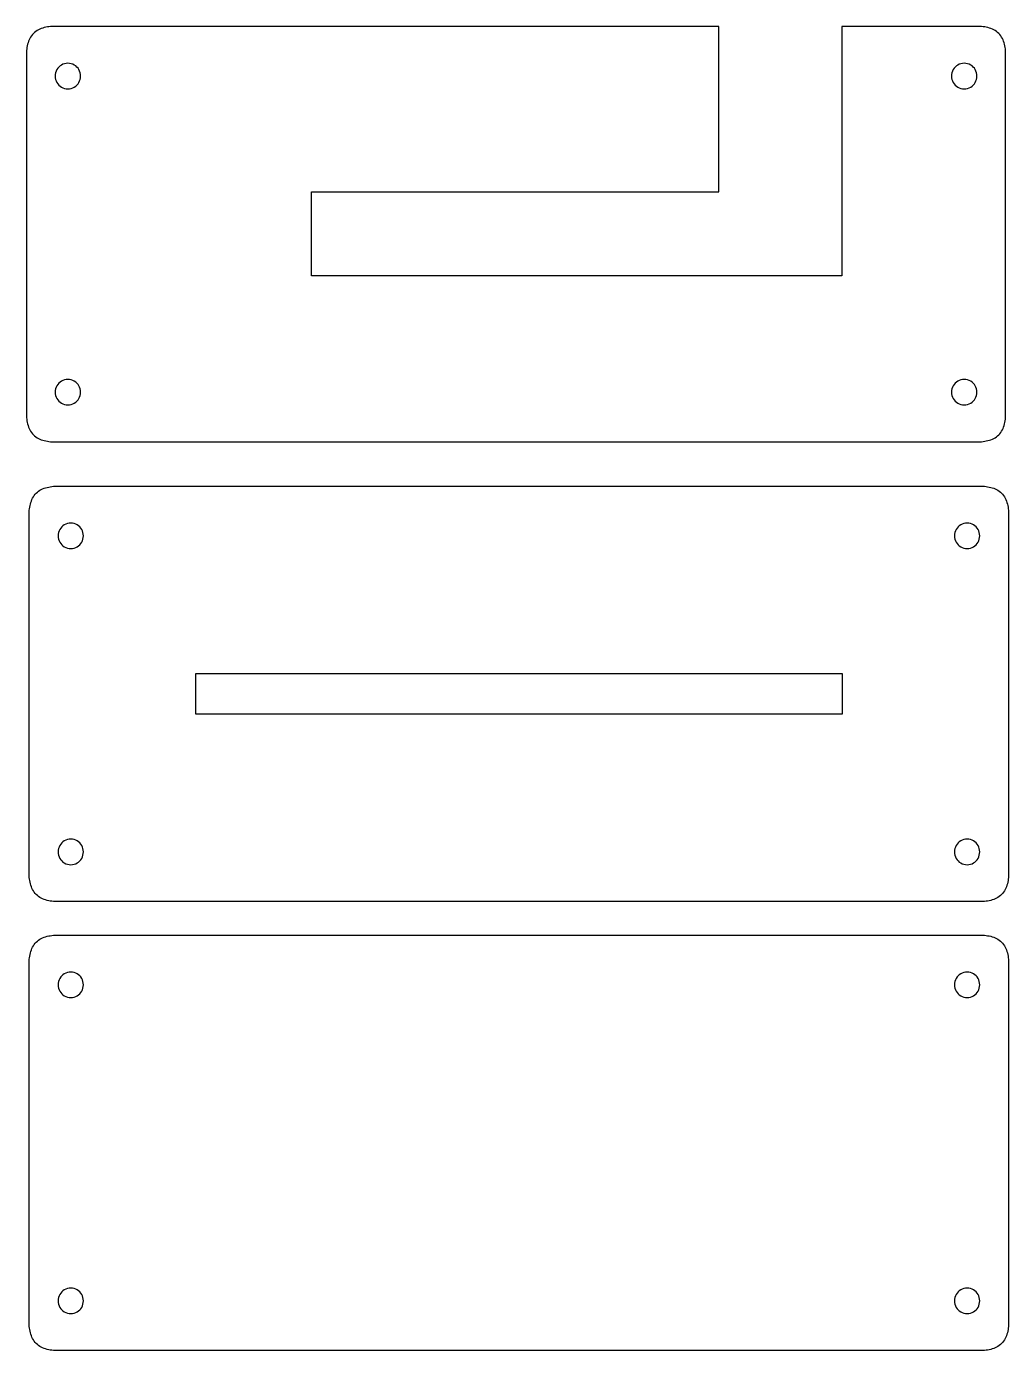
# Model space of a CAD drawing. Extents: x 26 to 148, y 75 to 239.
import ezdxf

# ---------------------------------------------------------------- set-up
doc = ezdxf.new("R2010")
doc.units = 0
doc.layers.add('Layer_1', color=7, linetype='CONTINUOUS')

msp = doc.modelspace()

# ---------------------------------------------------------------- linework, layer by layer
at = {"layer": 'Layer_1', "color": 7}
for points in [[(144.956389, 239.400208), (127.564444, 239.400208), (127.564444, 208.355764), (112.306806, 208.355764), (112.245069, 208.355764), (61.515625, 208.355764), (61.515625, 218.824444), (112.245069, 218.824444), (112.245069, 239.400208), (29.024792, 239.400208), (29.024792, 239.400208)], [(26.026181, 236.401597), (26.026181, 190.708056)], [(147.955, 190.708056), (147.955, 236.401597)], [(32.770689, 233.228244), (32.770689, 233.228244)], [(144.384224, 233.228244), (144.384224, 233.228244)], [(32.770689, 193.883385), (32.770689, 193.883385)], [(144.384224, 193.883385), (144.384224, 193.883385)], [(29.024792, 187.709444), (144.956389, 187.709444)], [(29.38252, 182.182004), (145.312545, 182.182004)], [(29.38252, 182.182004), (29.38252, 182.182004)], [(26.38252, 133.486524), (26.38252, 179.182004)], [(148.312545, 179.182004), (148.312545, 133.486524)], [(33.127205, 176.006694), (33.127205, 176.006694)], [(144.74074, 176.006694), (144.74074, 176.006694)], [(47.106544, 158.855253), (127.588521, 158.855253), (127.588521, 153.813271), (47.106544, 153.813271), (47.106544, 158.855253)], [(33.127205, 136.661835), (33.127205, 136.661835)], [(144.74074, 136.661835), (144.74074, 136.661835)], [(145.312545, 130.486524), (29.38252, 130.486524)], [(29.38252, 126.301995), (145.312545, 126.301995)], [(29.38252, 126.301995), (29.38252, 126.301995)], [(26.38252, 77.606515), (26.38252, 123.301996)], [(148.312545, 123.301996), (148.312545, 77.606515)], [(33.127205, 120.126686), (33.127205, 120.126686)], [(144.74074, 120.126686), (144.74074, 120.126686)], [(33.127205, 80.781827), (33.127205, 80.781827)], [(144.74074, 80.781827), (144.74074, 80.781827)], [(145.312545, 74.606515), (29.38252, 74.606515)]]:
    msp.add_lwpolyline(points, dxfattribs=at)
for points, knots in [([(29.024792, 239.400208), (28.498404, 239.318476), (27.462578, 239.157643), (26.268746, 237.96381), (26.107913, 236.927985), (26.026181, 236.401597)], [0, 0, 0, 0, 1.570047, 3.089538, 4.659583, 4.659583, 4.659583, 4.659583]), ([(147.955, 236.401597), (147.873267, 236.927985), (147.712434, 237.96381), (146.518602, 239.157642), (145.482776, 239.318476), (144.956389, 239.400208)], [0, 0, 0, 0, 1.570045, 3.089537, 4.659582, 4.659582, 4.659582, 4.659582]), ([(32.770689, 233.228244), (32.727086, 232.948581), (32.641173, 232.397549), (32.009585, 231.790908), (31.185705, 231.56613), (30.353176, 231.790908), (29.747023, 232.397549), (29.522078, 233.228244), (29.747023, 234.058939), (30.353176, 234.66558), (31.185705, 234.890358), (32.009585, 234.66558), (32.641173, 234.058939), (32.727086, 233.507907), (32.770689, 233.228244)], [0, 0, 0, 0, 0.829485, 1.634367, 2.463852, 3.293336, 4.098219, 4.927704, 5.757188, 6.562071, 7.391556, 8.221041, 9.025923, 9.855408, 9.855408, 9.855408, 9.855408]), ([(144.384224, 233.228244), (144.340621, 232.948581), (144.254709, 232.397549), (143.62312, 231.790908), (142.799241, 231.56613), (141.966711, 231.790908), (141.360559, 232.397549), (141.135613, 233.228244), (141.360559, 234.058939), (141.966711, 234.66558), (142.799241, 234.890358), (143.62312, 234.66558), (144.254709, 234.058939), (144.340621, 233.507907), (144.384224, 233.228244)], [0, 0, 0, 0, 0.829485, 1.634367, 2.463852, 3.293336, 4.098219, 4.927704, 5.757188, 6.562071, 7.391556, 8.221041, 9.025923, 9.855408, 9.855408, 9.855408, 9.855408]), ([(32.770689, 193.883385), (32.727086, 193.603722), (32.641173, 193.05269), (32.009585, 192.446049), (31.185705, 192.221271), (30.353176, 192.446049), (29.747023, 193.05269), (29.522078, 193.883385), (29.747023, 194.71408), (30.353176, 195.320721), (31.185705, 195.545499), (32.009585, 195.320721), (32.641173, 194.71408), (32.727086, 194.163048), (32.770689, 193.883385)], [0, 0, 0, 0, 0.829485, 1.634367, 2.463852, 3.293336, 4.098219, 4.927704, 5.757188, 6.562071, 7.391556, 8.221041, 9.025923, 9.855408, 9.855408, 9.855408, 9.855408]), ([(144.384224, 193.883385), (144.340621, 193.603722), (144.254709, 193.05269), (143.62312, 192.446049), (142.799241, 192.221271), (141.966711, 192.446049), (141.360559, 193.05269), (141.135613, 193.883385), (141.360559, 194.71408), (141.966711, 195.320721), (142.799241, 195.545499), (143.62312, 195.320721), (144.254709, 194.71408), (144.340621, 194.163048), (144.384224, 193.883385)], [0, 0, 0, 0, 0.829485, 1.634367, 2.463852, 3.293336, 4.098219, 4.927704, 5.757188, 6.562071, 7.391556, 8.221041, 9.025923, 9.855408, 9.855408, 9.855408, 9.855408]), ([(26.026181, 190.708056), (26.107913, 190.181668), (26.268746, 189.145842), (27.462578, 187.95201), (28.498404, 187.791177), (29.024792, 187.709444)], [0, 0, 0, 0, 1.570046, 3.089537, 4.659584, 4.659584, 4.659584, 4.659584]), ([(144.956389, 187.709444), (145.482776, 187.791177), (146.518602, 187.95201), (147.712434, 189.145842), (147.873267, 190.181668), (147.955, 190.708056)], [0, 0, 0, 0, 1.570045, 3.089536, 4.659583, 4.659583, 4.659583, 4.659583]), ([(26.38252, 179.182004), (26.464387, 179.708511), (26.625512, 180.744747), (27.819777, 181.939011), (28.856012, 182.100136), (29.38252, 182.182004)], [0, 0, 0, 0, 1.570488, 3.090924, 4.661411, 4.661411, 4.661411, 4.661411]), ([(145.312545, 182.182004), (145.839052, 182.100137), (146.875287, 181.939011), (148.069552, 180.744747), (148.230677, 179.708511), (148.312545, 179.182004)], [0, 0, 0, 0, 1.570488, 3.090924, 4.661411, 4.661411, 4.661411, 4.661411]), ([(33.127205, 176.006694), (33.083602, 175.727031), (32.997689, 175.175999), (32.366101, 174.569358), (31.542221, 174.34458), (30.709691, 174.569358), (30.103539, 175.175999), (29.878594, 176.006694), (30.103539, 176.837389), (30.709691, 177.44403), (31.542221, 177.668808), (32.366101, 177.44403), (32.997689, 176.837389), (33.083602, 176.286357), (33.127205, 176.006694)], [0, 0, 0, 0, 0.829485, 1.634367, 2.463852, 3.293336, 4.098219, 4.927704, 5.757188, 6.562071, 7.391556, 8.221041, 9.025923, 9.855408, 9.855408, 9.855408, 9.855408]), ([(144.74074, 176.006694), (144.697137, 175.727031), (144.611224, 175.175999), (143.979636, 174.569358), (143.155756, 174.34458), (142.323226, 174.569358), (141.717074, 175.175999), (141.492129, 176.006694), (141.717074, 176.837389), (142.323226, 177.44403), (143.155756, 177.668808), (143.979636, 177.44403), (144.611224, 176.837389), (144.697137, 176.286357), (144.74074, 176.006694)], [0, 0, 0, 0, 0.829485, 1.634367, 2.463852, 3.293336, 4.098219, 4.927704, 5.757188, 6.562071, 7.391556, 8.221041, 9.025923, 9.855408, 9.855408, 9.855408, 9.855408]), ([(33.127205, 136.661835), (33.083602, 136.382172), (32.997689, 135.83114), (32.366101, 135.224499), (31.542221, 134.999721), (30.709691, 135.224499), (30.103539, 135.83114), (29.878594, 136.661835), (30.103539, 137.49253), (30.709691, 138.099171), (31.542221, 138.32395), (32.366101, 138.099171), (32.997689, 137.49253), (33.083602, 136.941498), (33.127205, 136.661835)], [0, 0, 0, 0, 0.829485, 1.634367, 2.463852, 3.293336, 4.098219, 4.927704, 5.757188, 6.562071, 7.391556, 8.221041, 9.025923, 9.855408, 9.855408, 9.855408, 9.855408]), ([(144.74074, 136.661835), (144.697137, 136.382172), (144.611224, 135.83114), (143.979636, 135.224499), (143.155756, 134.999721), (142.323226, 135.224499), (141.717074, 135.83114), (141.492129, 136.661835), (141.717074, 137.49253), (142.323226, 138.099171), (143.155756, 138.32395), (143.979636, 138.099171), (144.611224, 137.49253), (144.697137, 136.941498), (144.74074, 136.661835)], [0, 0, 0, 0, 0.829485, 1.634367, 2.463852, 3.293336, 4.098219, 4.927704, 5.757188, 6.562071, 7.391556, 8.221041, 9.025923, 9.855408, 9.855408, 9.855408, 9.855408]), ([(29.38252, 130.486524), (28.856012, 130.568391), (27.819777, 130.729517), (26.625513, 131.923782), (26.464387, 132.960017), (26.38252, 133.486524)], [0, 0, 0, 0, 1.570487, 3.090924, 4.661411, 4.661411, 4.661411, 4.661411]), ([(148.312545, 133.486524), (148.230677, 132.960017), (148.069552, 131.923782), (146.875288, 130.729517), (145.839052, 130.568391), (145.312545, 130.486524)], [0, 0, 0, 0, 1.570486, 3.090923, 4.661411, 4.661411, 4.661411, 4.661411]), ([(26.38252, 123.301996), (26.464387, 123.828503), (26.625512, 124.864738), (27.819777, 126.059003), (28.856012, 126.220128), (29.38252, 126.301995)], [0, 0, 0, 0, 1.570488, 3.090924, 4.661411, 4.661411, 4.661411, 4.661411]), ([(145.312545, 126.301995), (145.839052, 126.220128), (146.875287, 126.059003), (148.069552, 124.864738), (148.230677, 123.828503), (148.312545, 123.301996)], [0, 0, 0, 0, 1.570488, 3.090924, 4.661411, 4.661411, 4.661411, 4.661411]), ([(33.127205, 120.126686), (33.083602, 119.847022), (32.997689, 119.295991), (32.366101, 118.68935), (31.542221, 118.464571), (30.709691, 118.68935), (30.103539, 119.295991), (29.878594, 120.126686), (30.103539, 120.957381), (30.709691, 121.564021), (31.542221, 121.7888), (32.366101, 121.564021), (32.997689, 120.95738), (33.083602, 120.406349), (33.127205, 120.126686)], [0, 0, 0, 0, 0.829485, 1.634367, 2.463852, 3.293336, 4.098219, 4.927704, 5.757188, 6.562071, 7.391556, 8.221041, 9.025923, 9.855408, 9.855408, 9.855408, 9.855408]), ([(144.74074, 120.126686), (144.697137, 119.847022), (144.611224, 119.295991), (143.979636, 118.68935), (143.155756, 118.464571), (142.323226, 118.68935), (141.717074, 119.295991), (141.492129, 120.126686), (141.717074, 120.957381), (142.323226, 121.564021), (143.155756, 121.7888), (143.979636, 121.564021), (144.611224, 120.95738), (144.697137, 120.406349), (144.74074, 120.126686)], [0, 0, 0, 0, 0.829485, 1.634367, 2.463852, 3.293336, 4.098219, 4.927704, 5.757188, 6.562071, 7.391556, 8.221041, 9.025923, 9.855408, 9.855408, 9.855408, 9.855408]), ([(33.127205, 80.781827), (33.083602, 80.502163), (32.997689, 79.951132), (32.366101, 79.344491), (31.542221, 79.119712), (30.709691, 79.344491), (30.103539, 79.951132), (29.878594, 80.781827), (30.103539, 81.612522), (30.709691, 82.219162), (31.542221, 82.443941), (32.366101, 82.219162), (32.997689, 81.612522), (33.083602, 81.06149), (33.127205, 80.781827)], [0, 0, 0, 0, 0.829485, 1.634367, 2.463852, 3.293336, 4.098219, 4.927704, 5.757188, 6.562071, 7.391556, 8.221041, 9.025923, 9.855408, 9.855408, 9.855408, 9.855408]), ([(144.74074, 80.781827), (144.697137, 80.502163), (144.611224, 79.951132), (143.979636, 79.344491), (143.155756, 79.119712), (142.323226, 79.344491), (141.717074, 79.951132), (141.492129, 80.781827), (141.717074, 81.612522), (142.323226, 82.219162), (143.155756, 82.443941), (143.979636, 82.219162), (144.611224, 81.612522), (144.697137, 81.06149), (144.74074, 80.781827)], [0, 0, 0, 0, 0.829485, 1.634367, 2.463852, 3.293336, 4.098219, 4.927704, 5.757188, 6.562071, 7.391556, 8.221041, 9.025923, 9.855408, 9.855408, 9.855408, 9.855408]), ([(29.38252, 74.606515), (28.856012, 74.688383), (27.819777, 74.849509), (26.625513, 76.043773), (26.464387, 77.080008), (26.38252, 77.606515)], [0, 0, 0, 0, 1.570487, 3.090924, 4.661411, 4.661411, 4.661411, 4.661411]), ([(148.312545, 77.606515), (148.230677, 77.080008), (148.069552, 76.043773), (146.875288, 74.849508), (145.839052, 74.688383), (145.312545, 74.606515)], [0, 0, 0, 0, 1.570486, 3.090923, 4.661411, 4.661411, 4.661411, 4.661411])]:
    msp.add_open_spline(points, degree=3, knots=knots, dxfattribs=at)

doc.saveas('drawing.dxf')
